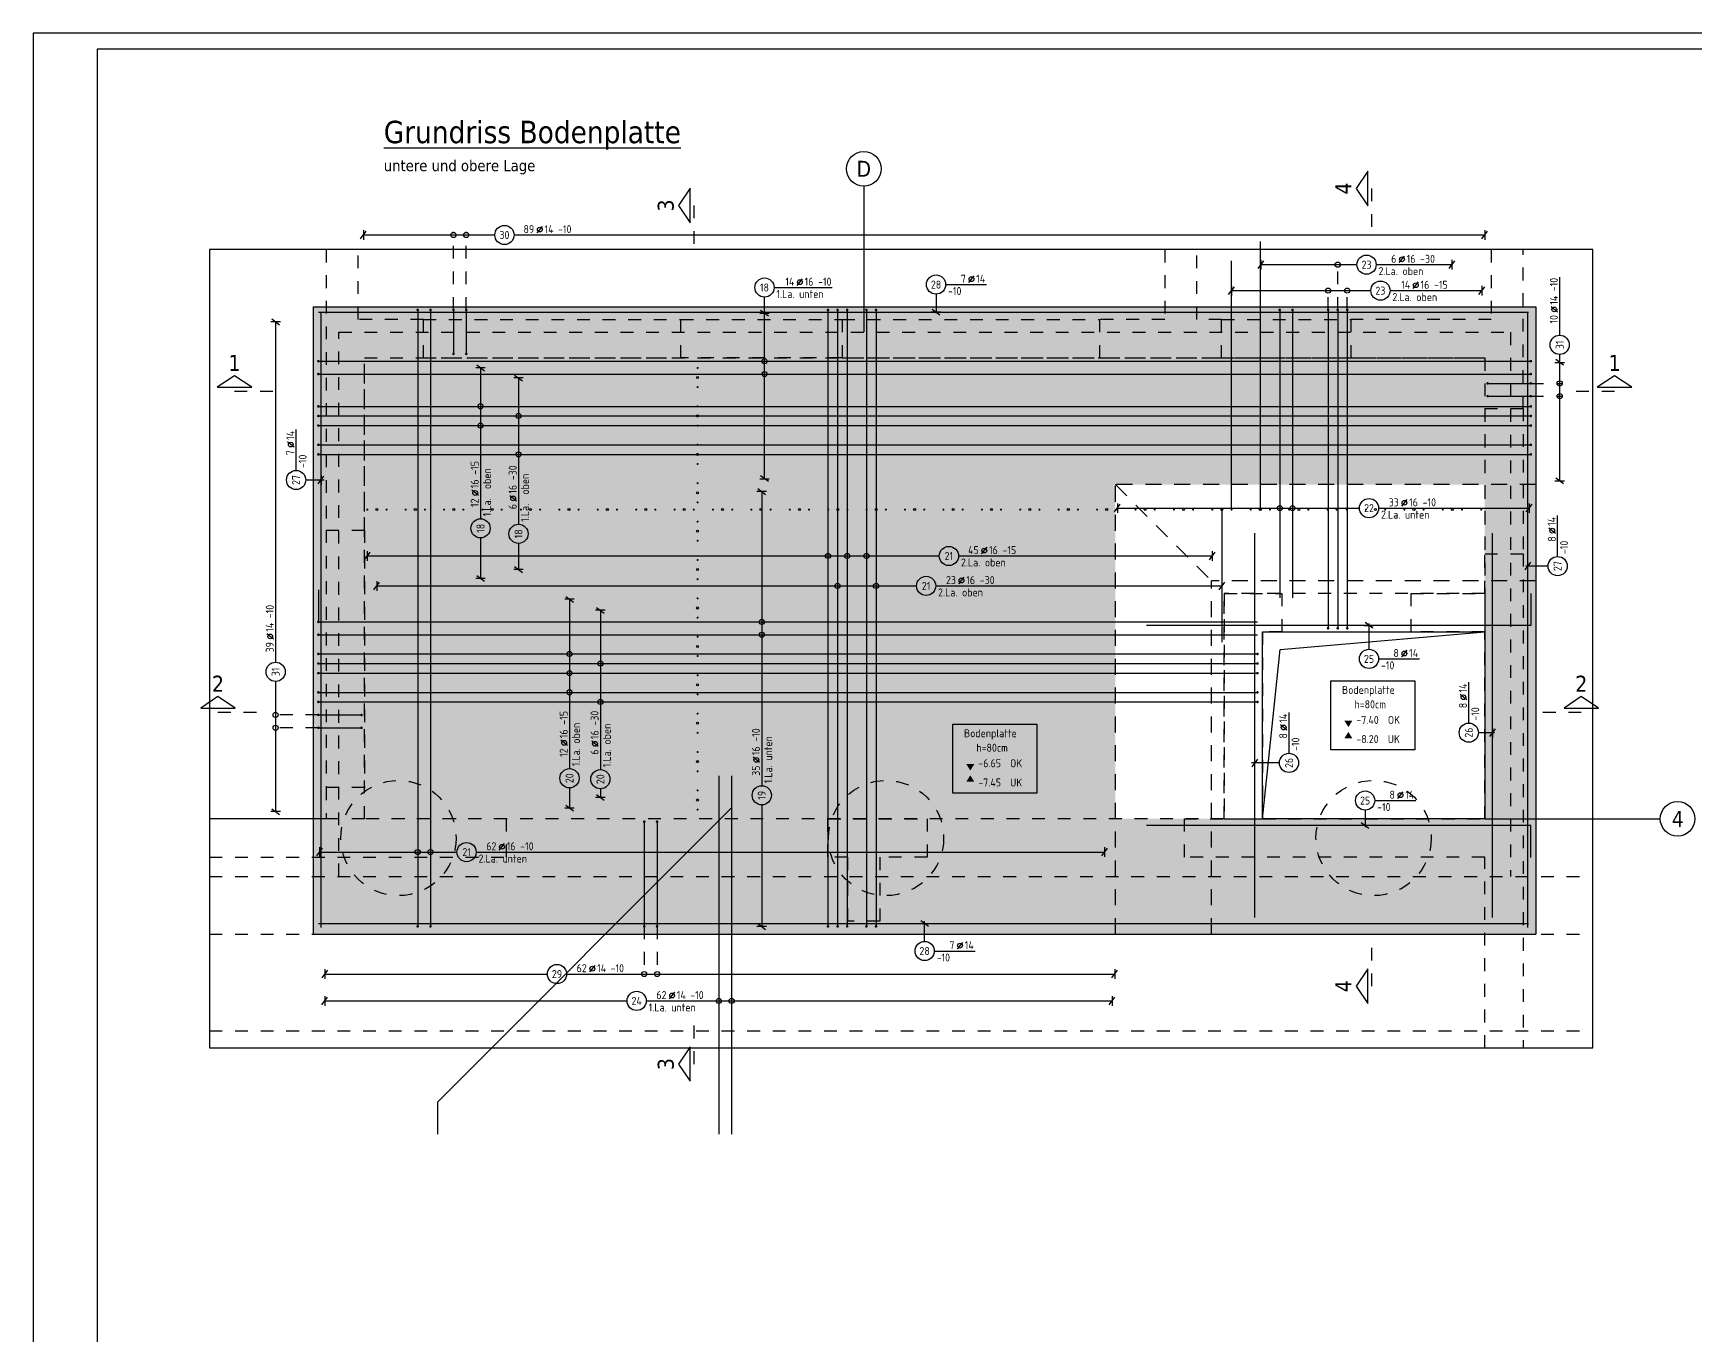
# Model space of a CAD drawing. Extents: x -13.2 to 53.1, y -36.8 to 21.9.
# Drawn here: x 0 to 12.98, y 10.85 to 21.02 of the extents above; entities that cross this region are included whole.
import ezdxf
from ezdxf.enums import TextEntityAlignment as Align

# ---------------------------------------------------------------- set-up
doc = ezdxf.new("R2010")
doc.units = 0
doc.header["$LTSCALE"] = 0.25
for name, pattern in [('AUSGEZOGEN', [1000.01, 1000, 0.01]), ('DIVIDE2', [0.625, 0.25, -0.125, 0, -0.125, 0, -0.125]), ('HIDDEN2', [0.187, 0.125, -0.062]), ('HIDDEN4', [0.12, 0.02, -0.1]), ('PUNKT', [0.175, 0.05, -0.125]), ('STRICHPUNKT2', [0.55, 0.25, -0.125, 0.05, -0.125]), ('VERDECKT', [0.375, 0.25, -0.125]), ('VERDECKTX2', [0.75, 0.5, -0.25])]:
    doc.linetypes.add(name, pattern=pattern)
for name, color, linetype in [('2.UG', 7, 'Continuous'), ('ACHSEN', 7, 'Continuous'), ('AFB', 7, 'Continuous'), ('AFU', 7, 'Continuous'), ('BETON', 7, 'Continuous'), ('Brüstung 2.UG', 7, 'Continuous'), ('DRUEBER', 7, 'Continuous'), ('grau_hell', 7, 'Continuous'), ('Gründungspfähle', 7, 'Continuous'), ('HILFE', 7, 'Continuous'), ('koten', 7, 'Continuous'), ('OBJEKT', 7, 'Continuous'), ('RAHMEN', 7, 'Continuous'), ('RND', 7, 'Continuous'), ('SCHNITTE', 7, 'Continuous'), ('SCHRAFF', 7, 'Continuous'), ('SFP_Achsen', 7, 'Continuous'), ('TEXT', 7, 'Continuous'), ('VERDECKT', 7, 'Continuous'), ('Versprung oberseitig', 7, 'Continuous')]:
    doc.layers.add(name, color=color, linetype=linetype)
doc.layers.add('NOPLOT', color=7, linetype='Continuous', plot=False)
doc.layers.add('RND-NOPLOT', color=7, linetype='Continuous', plot=False)
doc.styles.add('helv', font='tahoma.ttf')
doc.styles.add('txt', font='isocp.shx')
doc.linetypes.add('AFU_50K', pattern='A,0.15,["/",Standard,S=0.2,R=0,X=-0.01,Y=-0.1],0.07,["/",Standard,S=0.2,R=0,X=-0.01,Y=-0.1],0.15', length=0.37)

# ---------------------------------------------------------------- blocks, each defined once
blk = doc.blocks.new('okrd_o')
at = {"layer": 'koten', "color": 7, "linetype": 'Continuous'}
blk.add_solid([(-0.125, 0.202), (0.125, 0.202), (0, 0)], dxfattribs=at)
at = {"layer": 'koten', "style": 'txt'}
blk.add_attdef('OKRD', (0.25, 0.1), '', height=0.25, dxfattribs=at)
blk = doc.blocks.new('okrd_u')
at = {"layer": 'koten', "color": 7, "linetype": 'Continuous'}
blk.add_solid([(-0.125, -0.202), (0.125, -0.202), (0, 0)], dxfattribs=at)
at = {"layer": 'koten', "style": 'txt'}
blk.add_attdef('OKRD', (0.25, -0.35), '', height=0.25, dxfattribs=at)
blk = doc.blocks.new('lei_gre')
at = {"layer": 'RND', "color": 7, "linetype": 'Continuous'}
for p, q in [((-0.09, -0.12), (0.09, 0.12)), ((0, 0.15), (0, -0.15))]:
    blk.add_line(p, q, dxfattribs=at)
blk = doc.blocks.new('RND_LEI')
at = {"layer": 'RND', "color": 7, "linetype": 'Continuous'}
blk.add_line((1.022, 0.066), (1.19, 0.27), dxfattribs=at)
for centre, radius in [((0, 0), 0.3), ((1.106, 0.168), 0.075)]:
    blk.add_circle(centre, radius, dxfattribs=at)
at = {"layer": 'RND', "color": 7, "linetype": 'Continuous', "style": 'txt'}
blk.add_attdef('POSL', text='', height=0.25, dxfattribs=at).set_placement((0, 0), align=Align.MIDDLE)
blk.add_attdef('ANZ', text='', height=0.25, dxfattribs=at).set_placement((0.931, 0.057), align=Align.RIGHT)
for tag, p in [('DUM', (1.253, 0.057)), ('ABSTD', (1.674, 0.057)), ('POSTXT', (0.374, -0.327))]:
    blk.add_attdef(tag, p, '', height=0.25, dxfattribs=at)
blk = doc.blocks.new('SCHN-1')
at = {"layer": 'SCHNITTE', "color": 5, "linetype": 'Continuous'}
blk.add_lwpolyline([(0.54, 0.125), (0, 0.485), (-0.54, 0.125)], close=True, dxfattribs=at)
at = {"layer": 'SCHNITTE', "color": 6, "linetype": 'Continuous', "style": 'helv'}
blk.add_attdef('SCHN-1', text='', height=0.5, dxfattribs=at).set_placement((0, 0.635), align=Align.CENTER)
blk = doc.blocks.new('A0-19-0')
at = {"layer": 'RAHMEN'}
for p, q in [((137.9, 84.1), (0, 84.1)), ((0, 84.1), (0, 0))]:
    blk.add_line(p, q, dxfattribs=at)
at = {"layer": 'RAHMEN', "color": 5}
for p, q in [((137.4, 83.6), (2, 83.6)), ((2, 83.6), (2, 0.5))]:
    blk.add_line(p, q, dxfattribs=at)

msp = doc.modelspace()

# ---------------------------------------------------------------- hatches: boundary and pattern name
at = {"layer": 'grau_hell'}
msp.add_hatch(color=9, dxfattribs=at).paths.add_polyline_path([(11.737, 17.4992), (11.737, 18.8892), (2.187, 18.8892), (2.187, 13.9892), (8.452, 13.9892), (8.452, 17.4992)])
at = {"layer": 'SCHRAFF', "linetype": 'AUSGEZOGEN'}
h = msp.add_hatch(dxfattribs=at)
h.set_pattern_fill('DOTS', scale=0.04, double=1)
h.set_pattern_definition([(0, (-10.069825, 48.090336), (0.03175, 0.0635), [0, -0.0635])])
h.paths.add_polyline_path([(11.737, 18.8892), (2.187, 18.8892), (2.187, 13.9892), (11.737, 13.9892)])
h.paths.add_polyline_path([(11.337, 18.4892), (11.337, 16.6492), (11.337, 16.3492), (11.337, 14.8892), (9.602, 14.8892), (9.302, 14.8892), (2.587, 14.8892), (2.587, 18.4892)], flags=16)
h.paths.add_polyline_path([(7.1817, 15.6278), (7.8376, 15.6278), (7.8376, 15.0903), (7.1817, 15.0903)], flags=0)
h.paths.add_polyline_path([(9.602, 16.3492), (11.337, 16.3492), (9.7398, 16.2118), (9.602, 14.8892)], flags=0)
h.paths.add_polyline_path([(10.1347, 15.9666), (10.7906, 15.9666), (10.7906, 15.429), (10.1347, 15.429)], flags=0)
h.paths.add_polyline_path([(10.3138, 15.7385), (10.5954, 15.7385), (10.5954, 15.8263), (10.3138, 15.8263)], flags=8)
h.paths.add_polyline_path([(10.2131, 15.8306), (10.6881, 15.8306), (10.6881, 15.9431), (10.2131, 15.9431)], flags=8)
h.paths.add_polyline_path([(7.3608, 15.3998), (7.6424, 15.3998), (7.6424, 15.4876), (7.3608, 15.4876)], flags=8)
h.paths.add_polyline_path([(7.2601, 15.4919), (7.7351, 15.4919), (7.7351, 15.6044), (7.2601, 15.6044)], flags=8)

# ---------------------------------------------------------------- linework, layer by layer
at = {"layer": '2.UG', "color": 7, "linetype": 'HIDDEN4', "lineweight": -2}
for points in [[(2.287, 19.3348), (2.287, 17.1442), (2.587, 17.1442), (2.587, 18.4892), (3.047, 18.4892), (3.047, 18.7892), (2.537, 18.7892), (2.537, 19.3348)], [(8.837, 19.3348), (8.837, 18.7892), (8.327, 18.7892), (8.327, 18.4892), (9.282, 18.4892), (9.282, 18.7892), (9.087, 18.7892), (9.087, 19.3348)], [(11.387, 19.3348), (11.387, 18.7892), (10.292, 18.7892), (10.292, 18.4892), (11.337, 18.4892), (11.337, 18.0942), (11.637, 18.0942), (11.637, 19.3348)], [(11.337, 13.0996), (11.337, 14.5892), (8.992, 14.5892), (8.992, 14.8892), (9.302, 14.8892), (9.302, 16.6492), (9.752, 16.6492), (9.752, 16.3492), (9.602, 16.3492), (9.602, 14.8892), (11.337, 14.8892), (11.337, 16.3492), (10.762, 16.3492), (10.762, 16.6492), (11.337, 16.6492), (11.337, 16.9592), (11.637, 16.9592), (11.637, 13.0996)], [(1.3765, 14.5892), (3.697, 14.5892), (3.697, 14.8892), (2.587, 14.8892), (2.587, 15.1342), (2.287, 15.1342), (2.287, 14.8892), (1.3765, 14.8892)], [(6.207, 14.8892), (6.982, 14.8892), (6.982, 14.5892), (6.612, 14.5892), (6.612, 14.0892), (6.362, 14.0892), (6.362, 14.5892), (6.207, 14.5892), (6.207, 14.8892)]]:
    msp.add_lwpolyline(points, dxfattribs=at)
msp.add_lwpolyline([(5.057, 18.7892), (6.317, 18.7892), (6.317, 18.4892), (5.057, 18.4892)], close=True, dxfattribs=at)
at = {"layer": 'ACHSEN', "color": 140, "linetype": 'AUSGEZOGEN'}
for p, q in [((6.487, 19.8309), (6.487, 18.6917)), ((11.3448, 14.8892), (12.7082, 14.8892))]:
    msp.add_line(p, q, dxfattribs=at)
at = {"layer": 'AFB', "color": 1, "linetype": 'DIVIDE2'}
for p, q in [((2.387, 18.6892), (11.537, 18.6892)), ((2.387, 14.4392), (2.387, 18.6892)), ((11.537, 18.6892), (11.537, 14.4392)), ((1.3765, 14.4392), (12.1802, 14.4392))]:
    msp.add_line(p, q, dxfattribs=at)
at = {"layer": 'AFU', "color": 8, "linetype": 'AFU_50K'}
for p, q in [((11.337, 16.6492), (11.337, 16.3492)), ((9.302, 14.8892), (9.602, 14.8892))]:
    msp.add_line(p, q, dxfattribs=at)
at = {"layer": 'BETON', "color": 6, "linetype": 'AUSGEZOGEN'}
for p, q in [((2.187, 18.8892), (11.737, 18.8892)), ((2.187, 18.8892), (2.187, 13.9892)), ((11.737, 18.8892), (11.737, 13.9892)), ((9.602, 16.3492), (11.337, 16.3492)), ((9.602, 14.8892), (9.602, 16.3492)), ((2.187, 13.9892), (11.737, 13.9892))]:
    msp.add_line(p, q, dxfattribs=at)
msp.add_lwpolyline([(11.337, 16.3492), (11.337, 14.8892), (9.602, 14.8892)], dxfattribs=at)
at = {"layer": 'Brüstung 2.UG', "color": 102, "linetype": 'HIDDEN4'}
for p, q in [((3.047, 18.7892), (5.057, 18.7892)), ((6.317, 18.7892), (8.327, 18.7892)), ((9.282, 18.7892), (10.292, 18.7892)), ((3.047, 18.4892), (5.057, 18.4892)), ((6.317, 18.4892), (8.327, 18.4892)), ((9.282, 18.4892), (10.292, 18.4892)), ((11.337, 18.0942), (11.337, 16.9592)), ((11.637, 18.0942), (11.637, 16.9592)), ((2.287, 17.1442), (2.287, 15.1342)), ((2.587, 17.1442), (2.587, 15.1342))]:
    msp.add_line(p, q, dxfattribs=at)
at = {"layer": 'DRUEBER', "color": 7, "linetype": 'PUNKT'}
msp.add_line((1.3765, 13.9892), (12.1802, 13.9892), dxfattribs=at)
msp.add_lwpolyline([(9.302, 14.8892), (2.587, 14.8892), (2.587, 18.4892), (11.337, 18.4892), (11.337, 16.6492)], dxfattribs=at)
at = {"layer": 'Gründungspfähle', "color": 171, "linetype": 'VERDECKT'}
for centre in [(2.8529, 14.7392), (6.6608, 14.7392), (10.4688, 14.7392)]:
    msp.add_circle(centre, 0.45, dxfattribs=at)
at = {"layer": 'HILFE', "color": 102, "linetype": 'AUSGEZOGEN'}
for p, q in [((9.7398, 16.2118), (11.337, 16.3492)), ((9.602, 14.8892), (9.7398, 16.2118))]:
    msp.add_line(p, q, dxfattribs=at)
at = {"layer": 'NOPLOT', "color": 191, "linetype": 'AUSGEZOGEN'}
for p, q in [((9.5842, 17.3044), (9.5842, 19.3991)), ((9.3592, 17.3044), (9.3592, 19.2478)), ((9.2842, 17.3044), (9.2842, 16.2684))]:
    msp.add_line(p, q, dxfattribs=at)
msp.add_lwpolyline([(1.3765, 13.0996), (12.1802, 13.0996), (12.1802, 19.3348), (1.3765, 19.3348)], close=True, dxfattribs=at)
at = {"layer": 'OBJEKT', "color": 1, "linetype": 'AUSGEZOGEN'}
for points in [[(10.1347, 15.9666), (10.7906, 15.9666), (10.7906, 15.429), (10.1347, 15.429)], [(7.1817, 15.6278), (7.8376, 15.6278), (7.8376, 15.0903), (7.1817, 15.0903)]]:
    msp.add_lwpolyline(points, close=True, dxfattribs=at)
at = {"layer": 'RND', "color": 7, "linetype": 'AUSGEZOGEN'}
for p, q in [((2.5788, 19.4494), (3.6053, 19.4494)), ((3.7553, 19.4494), (11.3366, 19.4494)), ((9.5887, 19.2176), (10.3388, 19.2176)), ((10.4888, 19.2176), (11.0811, 19.2176)), ((11.9222, 18.6664), (11.9222, 19.1196)), ((5.7114, 18.8382), (5.7114, 18.964)), ((5.7864, 19.039), (6.2395, 19.039)), ((7.1264, 19.062), (7.4464, 19.062)), ((9.3592, 19.0149), (10.447, 19.0149)), ((10.597, 19.0149), (11.3145, 19.0149)), ((5.7114, 17.5456), (5.7114, 18.8382)), ((1.8929, 18.7708), (1.8929, 16.1122)), ((11.9222, 18.4544), (11.9222, 18.5164)), ((11.9222, 17.5285), (11.9222, 18.4544)), ((3.4934, 18.4115), (3.4934, 17.2331)), ((3.7901, 18.3329), (3.7901, 17.1903)), ((2.0531, 17.6108), (2.0531, 17.9308)), ((5.6899, 17.4456), (5.6899, 15.148)), ((8.4675, 17.3157), (10.3581, 17.3157)), ((10.5081, 17.3157), (11.6842, 17.3157)), ((11.9062, 16.9382), (11.9062, 17.2582)), ((3.4934, 17.0831), (3.4934, 16.7674)), ((3.7901, 17.0403), (3.7901, 16.8363)), ((2.6091, 16.9423), (7.0769, 16.9423)), ((7.2269, 16.9423), (9.2092, 16.9423)), ((2.6826, 16.7084), (6.8988, 16.7084)), ((7.0488, 16.7084), (9.2842, 16.7084)), ((4.1885, 16.6039), (4.1885, 15.281)), ((4.4297, 16.5182), (4.4297, 15.2737)), ((10.508, 16.1383), (10.828, 16.1383)), ((1.8929, 15.9622), (1.8929, 14.9456)), ((11.2123, 15.6374), (11.2123, 15.9574)), ((9.8083, 15.4009), (9.8083, 15.7209)), ((4.1885, 15.131), (4.1885, 14.973)), ((4.4297, 15.1237), (4.4297, 15.0564)), ((5.6899, 14.998), (5.6899, 14.0479)), ((10.4777, 15.0319), (10.7977, 15.0319)), ((2.2365, 14.6292), (3.3095, 14.6292)), ((3.4595, 14.6292), (8.3675, 14.6292)), ((7.0373, 13.8568), (7.3573, 13.8568)), ((2.2783, 13.6769), (4.0157, 13.6769)), ((4.1657, 13.6769), (8.447, 13.6769)), ((2.277, 13.4671), (4.6381, 13.4671)), ((4.7881, 13.4671), (8.4257, 13.4671))]:
    msp.add_line(p, q, dxfattribs=at)
at = {"layer": 'RND', "color": 102, "linetype": 'VERDECKT'}
for p, q in [((3.282, 18.8646), (3.282, 19.4744)), ((3.382, 18.8646), (3.382, 19.4744)), ((10.1883, 18.8646), (10.1883, 19.2426)), ((10.1133, 18.8646), (10.1133, 19.0399)), ((10.2633, 18.8646), (10.2633, 19.0399)), ((11.6965, 18.2904), (11.9472, 18.2904)), ((11.6965, 18.1904), (11.9472, 18.1904)), ((2.227, 15.7004), (1.8679, 15.7004)), ((2.227, 15.6004), (1.8679, 15.6004)), ((4.7722, 14.0492), (4.7722, 13.6519)), ((4.8722, 14.0492), (4.8722, 13.6519))]:
    msp.add_line(p, q, dxfattribs=at)
at = {"layer": 'RND', "color": 102, "linetype": 'AUSGEZOGEN'}
for p, q in [((7.0514, 18.987), (7.0514, 18.8376)), ((2.1281, 17.5358), (2.2719, 17.5358)), ((11.8312, 16.8632), (11.659, 16.8632)), ((10.433, 16.2133), (10.433, 16.4154)), ((11.2873, 15.5624), (11.4141, 15.5624)), ((9.7333, 15.3259), (9.5159, 15.3259)), ((10.4027, 14.9569), (10.4027, 14.8247)), ((6.9623, 13.9318), (6.9623, 14.0893))]:
    msp.add_line(p, q, dxfattribs=at)
at = {"layer": 'RND', "color": 1, "linetype": 'AUSGEZOGEN'}
for points in [[(2.2278, 18.8474), (11.6778, 18.8474)], [(2.2484, 14.0401), (2.2484, 18.8401)], [(3.0025, 18.8646), (3.0025, 14.0492)], [(3.1025, 18.8646), (3.1025, 14.0492)], [(3.282, 18.8646), (3.282, 18.5205)], [(3.382, 18.8646), (3.382, 18.5205)], [(6.2074, 18.8646), (6.2074, 14.0492)], [(6.3574, 18.8646), (6.3574, 14.0492)], [(6.5074, 18.8646), (6.5074, 14.0492)], [(9.7354, 18.8646), (9.7354, 16.6146)], [(9.8354, 18.8646), (9.8354, 16.6146)], [(10.1133, 18.8646), (10.1133, 16.3774)], [(10.2633, 18.8646), (10.2633, 16.3774)], [(11.6724, 14.0401), (11.6724, 18.8401)], [(2.227, 18.4633), (11.697, 18.4633)], [(2.227, 18.3633), (11.697, 18.3633)], [(11.3597, 18.2904), (11.6965, 18.2904)], [(11.3597, 18.1904), (11.6965, 18.1904)], [(2.227, 18.1108), (11.697, 18.1108)], [(2.227, 17.9608), (11.697, 17.9608)], [(2.227, 17.8108), (11.697, 17.8108)], [(9.5402, 14.1192), (9.5402, 17.1192)], [(11.3987, 14.1192), (11.3987, 17.1192)], [(11.6957, 16.65), (11.6957, 16.4), (8.6957, 16.4)], [(2.227, 16.427), (9.562, 16.427)], [(2.227, 16.327), (9.562, 16.327)], [(2.227, 16.177), (9.562, 16.177)], [(2.227, 16.027), (9.562, 16.027)], [(2.227, 15.877), (9.562, 15.877)], [(2.227, 15.7004), (2.5638, 15.7004)], [(2.227, 15.6004), (2.5638, 15.6004)], [(5.3549, 15.2249), (5.3549, 14.9749), (5.3549, 12.6768), (5.3549, 12.4268)], [(5.4549, 15.2249), (5.4549, 14.9749), (5.4549, 12.6768), (5.4549, 12.4268)], [(4.7722, 14.8671), (4.7722, 14.0492)], [(4.8722, 14.8671), (4.8722, 14.0492)], [(11.6957, 14.5883), (11.6957, 14.8383), (8.6957, 14.8383)], [(2.2278, 14.0709), (11.6778, 14.0709)]]:
    msp.add_lwpolyline(points, dxfattribs=at)
at = {"layer": 'RND', "color": 7, "linetype": 'AUSGEZOGEN', "const_width": 0.01}
for points in [[(2.9975, 18.8646, 1), (3.0075, 18.8646, 1)], [(3.0975, 18.8646, 1), (3.1075, 18.8646, 1)], [(3.277, 18.8646, 1), (3.287, 18.8646, 1)], [(3.377, 18.8646, 1), (3.387, 18.8646, 1)], [(6.2024, 18.8646, 1), (6.2124, 18.8646, 1)], [(6.2774, 18.8646, 1), (6.2874, 18.8646, 1)], [(6.3524, 18.8646, 1), (6.3624, 18.8646, 1)], [(6.5024, 18.8646, 1), (6.5124, 18.8646, 1)], [(6.5774, 18.8646, 1), (6.5874, 18.8646, 1)], [(9.7304, 18.8646, 1), (9.7404, 18.8646, 1)], [(9.8304, 18.8646, 1), (9.8404, 18.8646, 1)], [(10.1083, 18.8646, 1), (10.1183, 18.8646, 1)], [(10.1833, 18.8646, 1), (10.1933, 18.8646, 1)], [(10.2583, 18.8646, 1), (10.2683, 18.8646, 1)], [(2.222, 18.4633, 1), (2.232, 18.4633, 1)], [(3.277, 18.5205, -1), (3.287, 18.5205, -1)], [(3.377, 18.5205, -1), (3.387, 18.5205, -1)], [(11.692, 18.4633, 1), (11.702, 18.4633, 1)], [(2.222, 18.3633, 1), (2.232, 18.3633, 1)], [(11.692, 18.3633, 1), (11.702, 18.3633, 1)], [(11.3547, 18.2904, 1), (11.3647, 18.2904, 1)], [(11.3547, 18.1904, 1), (11.3647, 18.1904, 1)], [(11.7015, 18.2904, -1), (11.6915, 18.2904, -1)], [(11.7015, 18.1904, -1), (11.6915, 18.1904, -1)], [(2.222, 18.1108, 1), (2.232, 18.1108, 1)], [(11.692, 18.1108, 1), (11.702, 18.1108, 1)], [(2.222, 18.0358, 1), (2.232, 18.0358, 1)], [(2.222, 17.9608, 1), (2.232, 17.9608, 1)], [(11.692, 18.0358, 1), (11.702, 18.0358, 1)], [(11.692, 17.9608, 1), (11.702, 17.9608, 1)], [(2.222, 17.8108, 1), (2.232, 17.8108, 1)], [(11.692, 17.8108, 1), (11.702, 17.8108, 1)], [(2.222, 17.7358, 1), (2.232, 17.7358, 1)], [(11.692, 17.7358, 1), (11.702, 17.7358, 1)], [(2.222, 16.427, 1), (2.232, 16.427, 1)], [(10.1083, 16.3774, 1), (10.1183, 16.3774, 1)], [(10.1833, 16.3774, 1), (10.1933, 16.3774, 1)], [(10.2583, 16.3774, 1), (10.2683, 16.3774, 1)], [(2.222, 16.327, 1), (2.232, 16.327, 1)], [(2.222, 16.177, 1), (2.232, 16.177, 1)], [(2.222, 16.102, 1), (2.232, 16.102, 1)], [(9.557, 16.177, 1), (9.567, 16.177, 1)], [(9.557, 16.102, 1), (9.567, 16.102, 1)], [(2.222, 16.027, 1), (2.232, 16.027, 1)], [(9.557, 16.027, 1), (9.567, 16.027, 1)], [(2.222, 15.877, 1), (2.232, 15.877, 1)], [(9.557, 15.877, 1), (9.567, 15.877, 1)], [(2.222, 15.802, 1), (2.232, 15.802, 1)], [(9.557, 15.802, 1), (9.567, 15.802, 1)], [(2.222, 15.7004, 1), (2.232, 15.7004, 1)], [(2.222, 15.6004, 1), (2.232, 15.6004, 1)], [(2.5688, 15.7004, -1), (2.5588, 15.7004, -1)], [(2.5688, 15.6004, -1), (2.5588, 15.6004, -1)], [(4.7672, 14.8671, -1), (4.7772, 14.8671, -1)], [(4.8672, 14.8671, -1), (4.8772, 14.8671, -1)], [(2.9975, 14.0492, 1), (3.0075, 14.0492, 1)], [(3.0975, 14.0492, 1), (3.1075, 14.0492, 1)], [(4.7672, 14.0492, 1), (4.7772, 14.0492, 1)], [(4.8672, 14.0492, 1), (4.8772, 14.0492, 1)], [(6.2024, 14.0492, 1), (6.2124, 14.0492, 1)], [(6.2774, 14.0492, 1), (6.2874, 14.0492, 1)], [(6.3524, 14.0492, 1), (6.3624, 14.0492, 1)], [(6.5024, 14.0492, 1), (6.5124, 14.0492, 1)], [(6.5774, 14.0492, 1), (6.5874, 14.0492, 1)]]:
    msp.add_lwpolyline(points, format="xyb", close=True, dxfattribs=at)
at = {"layer": 'RND', "color": 7, "linetype": 'AUSGEZOGEN'}
for points in [[(6.2824, 18.8646), (6.2824, 14.0492)], [(6.5824, 18.8646), (6.5824, 14.0492)], [(10.1883, 18.8646), (10.1883, 16.3774)], [(2.227, 18.0358), (11.697, 18.0358)], [(2.227, 17.7358), (11.697, 17.7358)], [(2.227, 16.102), (9.562, 16.102)], [(2.227, 15.802), (9.562, 15.802)]]:
    msp.add_lwpolyline(points, dxfattribs=at)
for centre in [(3.282, 19.4494), (3.382, 19.4494), (10.1883, 19.2176), (10.1133, 19.0149), (10.2633, 19.0149), (5.7114, 18.4633), (5.7114, 18.3633), (11.9222, 18.2904), (11.9222, 18.1904), (3.4934, 18.1108), (3.7901, 18.0358), (3.4934, 17.9608), (3.7901, 17.7358), (9.7354, 17.3157), (9.8354, 17.3157), (6.2074, 16.9423), (6.3574, 16.9423), (6.5074, 16.9423), (6.2824, 16.7084), (6.5824, 16.7084), (5.6899, 16.427), (5.6899, 16.327), (4.1885, 16.177), (4.4297, 16.102), (4.1885, 16.027), (4.1885, 15.877), (1.8929, 15.7004), (4.4297, 15.802), (1.8929, 15.6004), (3.0025, 14.6292), (3.1025, 14.6292), (4.7722, 13.6769), (4.8722, 13.6769), (5.3549, 13.4671), (5.4549, 13.4671)]:
    msp.add_circle(centre, 0.02, dxfattribs=at)
at = {"layer": 'RND-NOPLOT', "color": 191, "linetype": 'Continuous', "const_width": 0.008}
for points in [[(5.1888, 18.4069, 1), (5.1888, 18.4149, 1)], [(5.1888, 18.2569, 1), (5.1888, 18.2649, 1)], [(5.1888, 18.1069, 1), (5.1888, 18.1149, 1)], [(5.1888, 17.9569, 1), (5.1888, 17.9649, 1)], [(5.1888, 17.8069, 1), (5.1888, 17.8149, 1)], [(5.1888, 17.6569, 1), (5.1888, 17.6649, 1)], [(5.1888, 17.5069, 1), (5.1888, 17.5149, 1)], [(2.6052, 17.3044, 1), (2.6132, 17.3044, 1)], [(2.7552, 17.3044, 1), (2.7632, 17.3044, 1)], [(2.9052, 17.3044, 1), (2.9132, 17.3044, 1)], [(3.0552, 17.3044, 1), (3.0632, 17.3044, 1)], [(3.2052, 17.3044, 1), (3.2132, 17.3044, 1)], [(3.3552, 17.3044, 1), (3.3632, 17.3044, 1)], [(3.5052, 17.3044, 1), (3.5132, 17.3044, 1)], [(3.6552, 17.3044, 1), (3.6632, 17.3044, 1)], [(3.8052, 17.3044, 1), (3.8132, 17.3044, 1)], [(3.9552, 17.3044, 1), (3.9632, 17.3044, 1)], [(4.1052, 17.3044, 1), (4.1132, 17.3044, 1)], [(4.2552, 17.3044, 1), (4.2632, 17.3044, 1)], [(4.4052, 17.3044, 1), (4.4132, 17.3044, 1)], [(4.5552, 17.3044, 1), (4.5632, 17.3044, 1)], [(4.7052, 17.3044, 1), (4.7132, 17.3044, 1)], [(4.8552, 17.3044, 1), (4.8632, 17.3044, 1)], [(5.0052, 17.3044, 1), (5.0132, 17.3044, 1)], [(5.1552, 17.3044, 1), (5.1632, 17.3044, 1)], [(5.1888, 17.3569, 1), (5.1888, 17.3649, 1)], [(5.3052, 17.3044, 1), (5.3132, 17.3044, 1)], [(5.4552, 17.3044, 1), (5.4632, 17.3044, 1)], [(5.6052, 17.3044, 1), (5.6132, 17.3044, 1)], [(5.7552, 17.3044, 1), (5.7632, 17.3044, 1)], [(5.9052, 17.3044, 1), (5.9132, 17.3044, 1)], [(6.0552, 17.3044, 1), (6.0632, 17.3044, 1)], [(6.2052, 17.3044, 1), (6.2132, 17.3044, 1)], [(6.3552, 17.3044, 1), (6.3632, 17.3044, 1)], [(6.5052, 17.3044, 1), (6.5132, 17.3044, 1)], [(6.6552, 17.3044, 1), (6.6632, 17.3044, 1)], [(6.8052, 17.3044, 1), (6.8132, 17.3044, 1)], [(6.9552, 17.3044, 1), (6.9632, 17.3044, 1)], [(7.1052, 17.3044, 1), (7.1132, 17.3044, 1)], [(7.2552, 17.3044, 1), (7.2632, 17.3044, 1)], [(7.4052, 17.3044, 1), (7.4132, 17.3044, 1)], [(7.5552, 17.3044, 1), (7.5632, 17.3044, 1)], [(7.7052, 17.3044, 1), (7.7132, 17.3044, 1)], [(7.8552, 17.3044, 1), (7.8632, 17.3044, 1)], [(8.0052, 17.3044, 1), (8.0132, 17.3044, 1)], [(8.1552, 17.3044, 1), (8.1632, 17.3044, 1)], [(8.3052, 17.3044, 1), (8.3132, 17.3044, 1)], [(8.4552, 17.3044, 1), (8.4632, 17.3044, 1)], [(8.6052, 17.3044, 1), (8.6132, 17.3044, 1)], [(8.7552, 17.3044, 1), (8.7632, 17.3044, 1)], [(8.9052, 17.3044, 1), (8.9132, 17.3044, 1)], [(9.0552, 17.3044, 1), (9.0632, 17.3044, 1)], [(9.2052, 17.3044, 1), (9.2132, 17.3044, 1)], [(9.3552, 17.3044, 1), (9.3632, 17.3044, 1)], [(9.5052, 17.3044, 1), (9.5132, 17.3044, 1)], [(9.6552, 17.3044, 1), (9.6632, 17.3044, 1)], [(9.8052, 17.3044, 1), (9.8132, 17.3044, 1)], [(9.9552, 17.3044, 1), (9.9632, 17.3044, 1)], [(10.1052, 17.3044, 1), (10.1132, 17.3044, 1)], [(10.2552, 17.3044, 1), (10.2632, 17.3044, 1)], [(10.4052, 17.3044, 1), (10.4132, 17.3044, 1)], [(10.5552, 17.3044, 1), (10.5632, 17.3044, 1)], [(10.7052, 17.3044, 1), (10.7132, 17.3044, 1)], [(10.8552, 17.3044, 1), (10.8632, 17.3044, 1)], [(11.0052, 17.3044, 1), (11.0132, 17.3044, 1)], [(11.1552, 17.3044, 1), (11.1632, 17.3044, 1)], [(11.3052, 17.3044, 1), (11.3132, 17.3044, 1)], [(5.1888, 17.2069, 1), (5.1888, 17.2149, 1)], [(5.1888, 17.0569, 1), (5.1888, 17.0649, 1)], [(5.1888, 16.9069, 1), (5.1888, 16.9149, 1)], [(5.1888, 16.7569, 1), (5.1888, 16.7649, 1)], [(5.1888, 16.6069, 1), (5.1888, 16.6149, 1)], [(5.1888, 16.4569, 1), (5.1888, 16.4649, 1)], [(5.1888, 16.3069, 1), (5.1888, 16.3149, 1)], [(5.1888, 16.1569, 1), (5.1888, 16.1649, 1)], [(5.1888, 16.0069, 1), (5.1888, 16.0149, 1)], [(5.1888, 15.8569, 1), (5.1888, 15.8649, 1)], [(5.1888, 15.7069, 1), (5.1888, 15.7149, 1)], [(5.1888, 15.5569, 1), (5.1888, 15.5649, 1)], [(5.1888, 15.4069, 1), (5.1888, 15.4149, 1)], [(5.1888, 15.2569, 1), (5.1888, 15.2649, 1)], [(5.1888, 15.1069, 1), (5.1888, 15.1149, 1)], [(5.1888, 14.9569, 1), (5.1888, 14.9649, 1)]]:
    msp.add_lwpolyline(points, format="xyb", close=True, dxfattribs=at)
at = {"layer": 'RND-NOPLOT', "color": 191, "linetype": 'Continuous'}
for points in [[(2.227, 16.677), (2.227, 16.427), (9.562, 16.427)], [(5.4549, 15.2249), (5.4549, 14.9749), (3.1568, 12.6768), (3.1568, 12.4268)]]:
    msp.add_lwpolyline(points, dxfattribs=at)
for centre in [(5.1888, 18.3359), (5.1888, 18.0359), (5.1888, 17.7359), (5.1888, 17.4359), (2.6842, 17.3044), (2.9842, 17.3044), (3.2842, 17.3044), (3.5842, 17.3044), (3.8842, 17.3044), (4.1842, 17.3044), (4.4842, 17.3044), (4.7842, 17.3044), (5.0842, 17.3044), (5.3842, 17.3044), (5.6842, 17.3044), (5.9842, 17.3044), (6.2842, 17.3044), (6.5842, 17.3044), (6.8842, 17.3044), (7.1842, 17.3044), (7.4842, 17.3044), (7.7842, 17.3044), (8.0842, 17.3044), (8.3842, 17.3044), (8.6842, 17.3044), (8.9842, 17.3044), (9.2842, 17.3044), (9.5842, 17.3044), (9.8842, 17.3044), (10.1842, 17.3044), (10.4842, 17.3044), (10.7842, 17.3044), (11.0842, 17.3044), (5.1888, 17.1359), (5.1888, 16.8359), (5.1888, 16.5359), (5.1888, 16.2359), (5.1888, 15.9359), (5.1888, 15.6359), (5.1888, 15.3359), (5.1888, 15.0359)]:
    msp.add_circle(centre, 0.008, dxfattribs=at)
at = {"layer": 'SCHNITTE', "color": 5, "linetype": 'STRICHPUNKT2'}
for p, q in [((10.4538, 19.5127), (10.4538, 19.8127)), ((5.1612, 19.3801), (5.1612, 19.6801)), ((1.5717, 18.2288), (1.8717, 18.2288)), ((12.051, 18.2288), (12.351, 18.2288)), ((1.4429, 15.7235), (1.7429, 15.7235)), ((11.7913, 15.7235), (12.0913, 15.7235)), ((10.4538, 13.5818), (10.4538, 13.8818)), ((5.1612, 12.9739), (5.1612, 13.2739))]:
    msp.add_line(p, q, dxfattribs=at)
at = {"layer": 'SFP_Achsen', "color": 7, "linetype": 'AUSGEZOGEN'}
for centre in [(6.487, 19.9661), (12.8434, 14.8892)]:
    msp.add_circle(centre, 0.1352, dxfattribs=at)
at = {"layer": 'VERDECKT', "color": 7, "linetype": 'VERDECKTX2'}
for p, q in [((11.737, 17.4992), (8.452, 17.4992)), ((8.452, 13.9892), (8.452, 17.4992)), ((8.452, 17.4992), (9.202, 16.7492)), ((11.737, 16.7492), (9.202, 16.7492)), ((9.202, 13.9892), (9.202, 16.7492)), ((9.202, 13.9892), (11.737, 13.9892))]:
    msp.add_line(p, q, dxfattribs=at)
at = {"layer": 'VERDECKT', "color": 7, "linetype": 'VERDECKT'}
for p, q in [((11.337, 16.6492), (9.302, 16.6492)), ((9.302, 16.6492), (9.302, 14.8892)), ((1.3765, 13.2342), (12.1802, 13.2342))]:
    msp.add_line(p, q, dxfattribs=at)
at = {"layer": 'Versprung oberseitig', "color": 1, "linetype": 'HIDDEN2'}
for p, q in [((2.587, 14.8892), (1.3765, 14.8892)), ((11.337, 14.8892), (12.1802, 14.8892))]:
    msp.add_line(p, q, dxfattribs=at)

# ---------------------------------------------------------------- block references
at = {"layer": 'koten', "color": 6, "linetype": 'AUSGEZOGEN', "xscale": 0.25, "yscale": 0.25, "zscale": 0.25}
for name, p, values in [('okrd_o', (10.2718, 15.6055), {'OKRD': '-7.40  OK'}), ('okrd_u', (10.2718, 15.568), {'OKRD': '-8.20  UK'}), ('okrd_o', (7.3188, 15.2667), {'OKRD': '-6.65  OK'}), ('okrd_u', (7.3188, 15.2292), {'OKRD': '-7.45  UK'})]:
    msp.add_blockref(name, p, dxfattribs=at).add_auto_attribs(values)
at = {"layer": 'RAHMEN', "color": 5, "linetype": 'AUSGEZOGEN', "xscale": 0.25, "yscale": 0.25, "zscale": 0.25}
msp.add_blockref('A0-19-0', (0, 0), dxfattribs=at)
at = {"layer": 'RND', "color": 7, "linetype": 'AUSGEZOGEN', "xscale": 0.25, "yscale": 0.25, "zscale": 0.25}
for p in [(2.5788, 19.4494), (11.3366, 19.4494), (9.5887, 19.2176), (11.0811, 19.2176), (9.3592, 19.0149), (11.3145, 19.0149), (8.4675, 17.3157), (11.6842, 17.3157), (2.6091, 16.9423), (9.2092, 16.9423), (2.6826, 16.7084), (9.2842, 16.7084), (2.2365, 14.6292), (8.3675, 14.6292), (2.2783, 13.6769), (8.447, 13.6769), (2.277, 13.4671), (8.4257, 13.4671)]:
    msp.add_blockref('lei_gre', p, dxfattribs=at)
for p, values in [((3.6803, 19.4494), {'POSL': '30', 'DUM': '14', 'ANZ': '89', 'ABSTD': '-10'}), ((10.4138, 19.2176), {'POSL': '23', 'DUM': '16', 'ANZ': '6', 'ABSTD': '-30', 'POSTXT': '2.La. oben'}), ((5.7114, 19.039), {'POSL': '18', 'DUM': '16', 'ANZ': '14', 'ABSTD': '-10', 'POSTXT': '1.La. unten'}), ((7.0514, 19.062), {'POSL': '28', 'DUM': '14', 'ANZ': '7', 'POSTXT': '-10'}), ((10.522, 19.0149), {'POSL': '23', 'DUM': '16', 'ANZ': '14', 'ABSTD': '-15', 'POSTXT': '2.La. oben'}), ((10.4331, 17.3157), {'POSL': '22', 'DUM': '16', 'ANZ': '33', 'ABSTD': '-10', 'POSTXT': '2.La. unten'}), ((7.1519, 16.9423), {'POSL': '21', 'DUM': '16', 'ANZ': '45', 'ABSTD': '-15', 'POSTXT': '2.La. oben'}), ((6.9738, 16.7084), {'POSL': '21', 'DUM': '16', 'ANZ': '23', 'ABSTD': '-30', 'POSTXT': '2.La. oben'}), ((10.433, 16.1383), {'POSL': '25', 'DUM': '14', 'ANZ': '8', 'POSTXT': '-10'}), ((10.4027, 15.0319), {'POSL': '25', 'DUM': '14', 'ANZ': '8', 'POSTXT': '-10'}), ((3.3845, 14.6292), {'POSL': '21', 'DUM': '16', 'ANZ': '62', 'ABSTD': '-10', 'POSTXT': '2.La. unten'}), ((6.9623, 13.8568), {'POSL': '28', 'DUM': '14', 'ANZ': '7', 'POSTXT': '-10'}), ((4.0907, 13.6769), {'POSL': '29', 'DUM': '14', 'ANZ': '62', 'ABSTD': '-10'}), ((4.7131, 13.4671), {'POSL': '24', 'DUM': '14', 'ANZ': '62', 'ABSTD': '-10', 'POSTXT': '1.La. unten'})]:
    msp.add_blockref('RND_LEI', p, dxfattribs=at).add_auto_attribs(values)
at = {"layer": 'RND', "color": 7, "linetype": 'AUSGEZOGEN', "xscale": 0.25, "yscale": 0.25, "zscale": 0.25, "rotation": 90}
for p, values in [((11.9222, 18.5914), {'POSL': '31', 'DUM': '14', 'ANZ': '10', 'ABSTD': '-10'}), ((2.0531, 17.5358), {'POSL': '27', 'DUM': '14', 'ANZ': '7', 'POSTXT': '-10'}), ((3.4934, 17.1581), {'POSL': '18', 'DUM': '16', 'ANZ': '12', 'ABSTD': '-15', 'POSTXT': '1.La.  oben'}), ((3.7901, 17.1153), {'POSL': '18', 'DUM': '16', 'ANZ': '6', 'ABSTD': '-30', 'POSTXT': '1.La.  oben'}), ((11.9062, 16.8632), {'POSL': '27', 'DUM': '14', 'ANZ': '8', 'POSTXT': '-10'}), ((1.8929, 16.0372), {'POSL': '31', 'DUM': '14', 'ANZ': '39', 'ABSTD': '-10'}), ((11.2123, 15.5624), {'POSL': '26', 'DUM': '14', 'ANZ': '8', 'POSTXT': '-10'}), ((4.1885, 15.206), {'POSL': '20', 'DUM': '16', 'ANZ': '12', 'ABSTD': '-15', 'POSTXT': '1.La. oben'}), ((4.4297, 15.1987), {'POSL': '20', 'DUM': '16', 'ANZ': '6', 'ABSTD': '-30', 'POSTXT': '1.La. oben'}), ((5.6899, 15.073), {'POSL': '19', 'DUM': '16', 'ANZ': '35', 'ABSTD': '-10', 'POSTXT': '1.La. unten'}), ((9.8083, 15.3259), {'POSL': '26', 'DUM': '14', 'ANZ': '8', 'POSTXT': '-10'})]:
    msp.add_blockref('RND_LEI', p, dxfattribs=at).add_auto_attribs(values)
at = {"layer": 'RND', "color": 7, "linetype": 'AUSGEZOGEN', "xscale": 0.25, "yscale": 0.25, "zscale": 0.25}
for p, rotation in [((5.7114, 18.8382), 90), ((1.8929, 18.7708), 270), ((11.9222, 18.4544), 90), ((3.4934, 18.4115), 270), ((3.7901, 18.3329), 270), ((5.7114, 17.5456), 90), ((11.9222, 17.5285), 90), ((5.6899, 17.4456), 270), ((3.4934, 16.7674), 270), ((3.7901, 16.8363), 270), ((4.1885, 16.6039), 270), ((4.4297, 16.5182), 270), ((4.4297, 15.0564), 270), ((1.8929, 14.9456), 270), ((4.1885, 14.973), 270), ((5.6899, 14.0479), 270)]:
    msp.add_blockref('lei_gre', p, dxfattribs=dict(at, rotation=rotation))
at = {"layer": 'RND', "color": 102, "linetype": 'AUSGEZOGEN', "xscale": 0.25, "yscale": 0.25, "zscale": 0.25}
for p, rotation in [((7.0514, 18.8474), 270), ((11.6724, 16.8632), 180), ((10.433, 16.4), 90), ((9.5402, 15.3259), 180), ((10.4027, 14.8383), 270), ((6.9623, 14.0709), 90)]:
    msp.add_blockref('lei_gre', p, dxfattribs=dict(at, rotation=rotation))
for p in [(2.2484, 17.5358), (11.3987, 15.5624)]:
    msp.add_blockref('lei_gre', p, dxfattribs=at)
at = {"layer": 'SCHNITTE', "color": 5, "linetype": 'STRICHPUNKT2', "xscale": 0.25, "yscale": 0.25, "zscale": 0.25, "rotation": 90}
for p, values in [((10.4538, 19.8127), {'SCHN-1': '4'}), ((5.1612, 19.6801), {'SCHN-1': '3'}), ((10.4538, 13.5818), {'SCHN-1': '4'}), ((5.1612, 12.9739), {'SCHN-1': '3'})]:
    msp.add_blockref('SCHN-1', p, dxfattribs=at).add_auto_attribs(values)
at = {"layer": 'SCHNITTE', "color": 5, "linetype": 'STRICHPUNKT2', "xscale": 0.25, "yscale": 0.25, "zscale": 0.25}
for p, values in [((1.5717, 18.2288), {'SCHN-1': '1'}), ((12.351, 18.2288), {'SCHN-1': '1'}), ((1.4429, 15.7235), {'SCHN-1': '2'}), ((12.0913, 15.7235), {'SCHN-1': '2'})]:
    msp.add_blockref('SCHN-1', p, dxfattribs=at).add_auto_attribs(values)

# ---------------------------------------------------------------- texts
at = {"layer": 'SFP_Achsen', "color": 6, "linetype": 'AUSGEZOGEN', "style": 'helv'}
for s, p in [('D', (6.43, 19.9039)), ('4', (12.7981, 14.8261))]:
    msp.add_text(s, height=0.125, dxfattribs=at).set_placement(p)
at = {"layer": 'TEXT', "color": 5, "linetype": 'AUSGEZOGEN', "style": 'helv'}
msp.add_text('%%UGrundriss Bodenplatte', height=0.175, dxfattribs=at).set_placement((2.7376, 20.1663))
at = {"layer": 'TEXT', "color": 1, "linetype": 'AUSGEZOGEN'}
for s, height, style, p in [('untere und obere Lage', 0.0875, 'helv', (2.7376, 19.9475)), ('Bodenplatte', 0.0625, 'txt', (10.2224, 15.865)), ('h=80cm', 0.0625, 'txt', (10.3191, 15.7523)), ('Bodenplatte', 0.0625, 'txt', (7.2695, 15.5262)), ('h=80cm', 0.0625, 'txt', (7.3661, 15.4135))]:
    msp.add_text(s, height=height, dxfattribs=dict(at, style=style)).set_placement(p)

doc.saveas('drawing.dxf')
